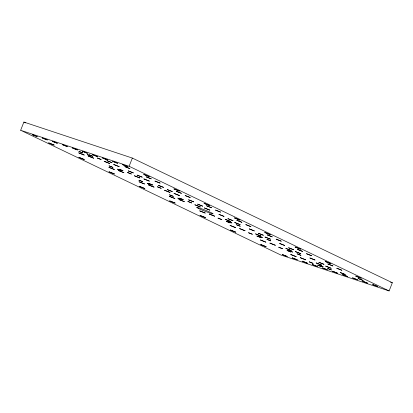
<?xml version="1.0" encoding="UTF-8"?>
<svg xmlns="http://www.w3.org/2000/svg" width="413" height="413" viewBox="0 0 413 413"><rect width="100%" height="100%" fill="white"/><g stroke="black" fill="none" stroke-linecap="round" stroke-linejoin="round"><path stroke-width="0.62" d="M20.65 130.265L23.882 122.062L132.351 158.071L392.35 282.735L389.118 290.938L280.649 254.929L20.65 130.265L129.119 166.274L389.118 290.938M129.119 166.274L132.351 158.071M390.522 282.131L392.35 282.735M23.882 122.062L25.627 122.898M32.281 134.653L37.222 136.626L32.281 134.653M42.322 137.988L47.263 139.955L42.322 137.988M52.368 141.323L57.309 143.29L52.368 141.323M48.703 142.888L54.139 145.056L48.703 142.888M62.409 144.653L67.35 146.625L62.409 144.653M72.456 147.988L77.396 149.96L72.456 147.988M78.94 151.416L82.708 152.918L78.94 151.416M82.497 151.323L87.437 153.295L82.497 151.323M78.754 152.862L84.19 155.03L78.754 152.862M78.888 157.358L84.319 159.526L78.888 157.358M87.298 154.684L91.061 156.186L87.298 154.684M88.986 154.751L92.749 156.253L88.986 154.751M88.243 156.011L93.679 158.179L88.243 156.011M92.543 154.658L97.483 156.63L92.543 154.658M97.339 158.019L101.108 159.521L97.339 158.019M102.584 157.993L107.525 159.965L102.584 157.993M104.221 161.318L109.651 163.486L104.221 161.318M106.957 160.667L111.98 162.67L106.957 160.667M112.63 161.328L117.571 163.295L112.63 161.328M109.125 165.892L112.894 167.394L109.125 165.892M113.709 164.467L119.145 166.635L113.709 164.467M108.939 167.332L114.375 169.5L108.939 167.332M122.671 164.658L127.612 166.63L122.671 164.658M109.037 171.813L114.473 173.981L109.037 171.813M117.483 169.154L121.246 170.657L117.483 169.154M124.84 166.604L129.858 168.607L124.84 166.604M119.171 169.227L122.935 170.729L119.171 169.227M118.428 170.486L123.864 172.655L118.428 170.486M128.288 170.899L133.311 172.902L128.288 170.899M127.524 172.489L131.288 173.992L127.524 172.489M134.401 175.788L139.837 177.957L134.401 175.788M137.142 175.143L142.16 177.146L137.142 175.143M143.76 174.441L149.196 176.609L143.76 174.441M146.171 176.831L151.189 178.834L146.171 176.831M138.98 180.207L142.748 181.71L138.98 180.207M143.894 178.937L149.325 181.106L143.894 178.937M139.088 181.792L144.524 183.961L139.088 181.792M139.382 186.366L144.818 188.534L139.382 186.366M147.338 183.47L151.101 184.972L147.338 183.47M155.02 181.08L160.043 183.078L155.02 181.08M149.026 183.542L152.789 185.045L149.026 183.542M148.577 184.941L154.013 187.11L148.577 184.941M158.473 185.37L163.491 187.373L158.473 185.37M157.379 186.805L161.147 188.307L157.379 186.805M164.555 190.243L169.991 192.412L164.555 190.243M167.291 189.598L172.314 191.601L167.291 189.598M173.945 188.917L179.381 191.085L173.945 188.917M176.356 191.307L181.374 193.31L176.356 191.307M169.495 194.838L173.259 196.34L169.495 194.838M174.043 193.398L179.479 195.566L174.043 193.398M169.433 196.34L174.869 198.508L169.433 196.34M169.697 200.904L175.133 203.072L169.697 200.904M177.848 198.101L181.612 199.603L177.848 198.101M185.174 195.535L190.192 197.538L185.174 195.535M179.536 198.173L183.3 199.67L179.536 198.173M178.927 199.494L184.363 201.663L178.927 199.494M188.622 199.825L193.645 201.828L188.622 199.825M187.889 201.436L191.658 202.938L187.889 201.436M194.9 204.796L200.336 206.965L194.9 204.796M197.641 204.151L202.659 206.154L197.641 204.151M204.094 203.372L209.53 205.54L204.094 203.372M206.505 205.762L211.523 207.765L206.505 205.762M204.389 207.946L209.825 210.114L204.389 207.946M199.753 210.878L205.189 213.046L199.753 210.878M200.047 215.452L205.483 217.62L200.047 215.452M215.519 210.088L220.542 212.086L215.519 210.088M209.241 214.027L214.677 216.195L209.241 214.027M218.973 214.378L223.991 216.381L218.973 214.378M218.049 218.116L221.817 219.618L218.049 218.116M225.214 219.334L230.65 221.497L225.214 219.334M227.955 218.684L232.973 220.687L227.955 218.684M234.439 217.925L239.876 220.093L234.439 217.925M226.407 221.383L230.17 222.886L226.407 221.383M228.095 221.451L231.858 222.953L228.095 221.451M236.85 220.315L241.873 222.318L236.85 220.315M234.703 222.483L240.139 224.651L234.703 222.483M230.098 225.431L235.534 227.599L230.098 225.431M236.448 224.718L240.211 226.221L236.448 224.718M230.361 229.989L235.797 232.158L230.361 229.989M245.833 224.62L250.856 226.623L245.833 224.62M239.586 228.58L245.023 230.748L239.586 228.58M249.287 228.916L254.305 230.913L249.287 228.916M248.559 232.746L252.328 234.248L248.559 232.746M255.564 233.882L261.001 236.05L255.564 233.882M258.301 233.237L263.324 235.24L258.301 233.237M264.759 232.457L270.195 234.625L264.759 232.457M256.917 236.014L260.68 237.516L256.917 236.014M258.605 236.081L262.369 237.583L258.605 236.081M267.165 234.847L272.188 236.85L267.165 234.847M265.053 237.031L270.489 239.199L265.053 237.031M260.412 239.963L265.848 242.132L260.412 239.963M266.958 239.349L270.727 240.851L266.958 239.349M260.675 244.522L266.111 246.69L260.675 244.522M276.183 239.173L281.201 241.177L276.183 239.173M269.901 243.112L275.337 245.281L269.901 243.112M279.632 243.464L284.655 245.467L279.632 243.464M278.744 247.222L282.513 248.724L278.744 247.222M285.879 248.419L291.315 250.588L285.879 248.419M288.615 247.774L293.638 249.772L288.615 247.774M295.104 247.01L300.54 249.178L295.104 247.01M287.102 250.484L290.866 251.987L287.102 250.484M288.79 250.557L292.554 252.059L288.79 250.557M282.28 254.522L287.221 256.494L282.28 254.522M297.515 249.4L302.533 251.403L297.515 249.4M295.367 251.569L300.803 253.737L295.367 251.569M290.726 254.501L296.162 256.669L290.726 254.501M297.143 253.819L300.907 255.322L297.143 253.819M292.321 257.857L297.262 259.829L292.321 257.857M306.498 253.706L311.521 255.709L306.498 253.706M300.22 257.65L305.656 259.818L300.22 257.65M309.951 258.001L314.969 260.004L309.951 258.001M302.368 261.192L307.308 263.164L302.368 261.192M309.254 261.852L313.023 263.355L309.254 261.852M316.193 262.952L321.629 265.12L316.193 262.952M312.409 264.526L317.349 266.499L312.409 264.526M318.934 262.307L323.952 264.31L318.934 262.307M325.418 261.543L330.854 263.711L325.418 261.543M317.612 265.115L321.376 266.617L317.612 265.115M319.301 265.182L323.064 266.684L319.301 265.182M327.829 263.938L332.852 265.936L327.829 263.938M325.681 266.106L331.118 268.274L325.681 266.106M322.455 267.861L327.395 269.828L322.455 267.861M327.654 268.45L331.422 269.952L327.654 268.45M336.812 268.243L341.835 270.247L336.812 268.243M332.496 271.196L337.436 273.163L332.496 271.196M340.266 272.534L345.283 274.537L340.266 272.534M342.542 274.526L347.483 276.498L342.542 274.526M355.732 276.08L361.168 278.248L355.732 276.08M352.583 277.861L357.524 279.833L352.583 277.861M358.143 278.47L363.166 280.473L358.143 278.47M362.629 281.196L367.57 283.168L362.629 281.196M372.671 284.531L377.611 286.503L372.671 284.531M198.56 208.503A8.833 0.552 21.5 0 0 212.592 213.831A8.833 0.552 21.5 0 0 203.501 209.474A8.833 0.552 21.5 0 0 198.56 208.503"/></g></svg>
